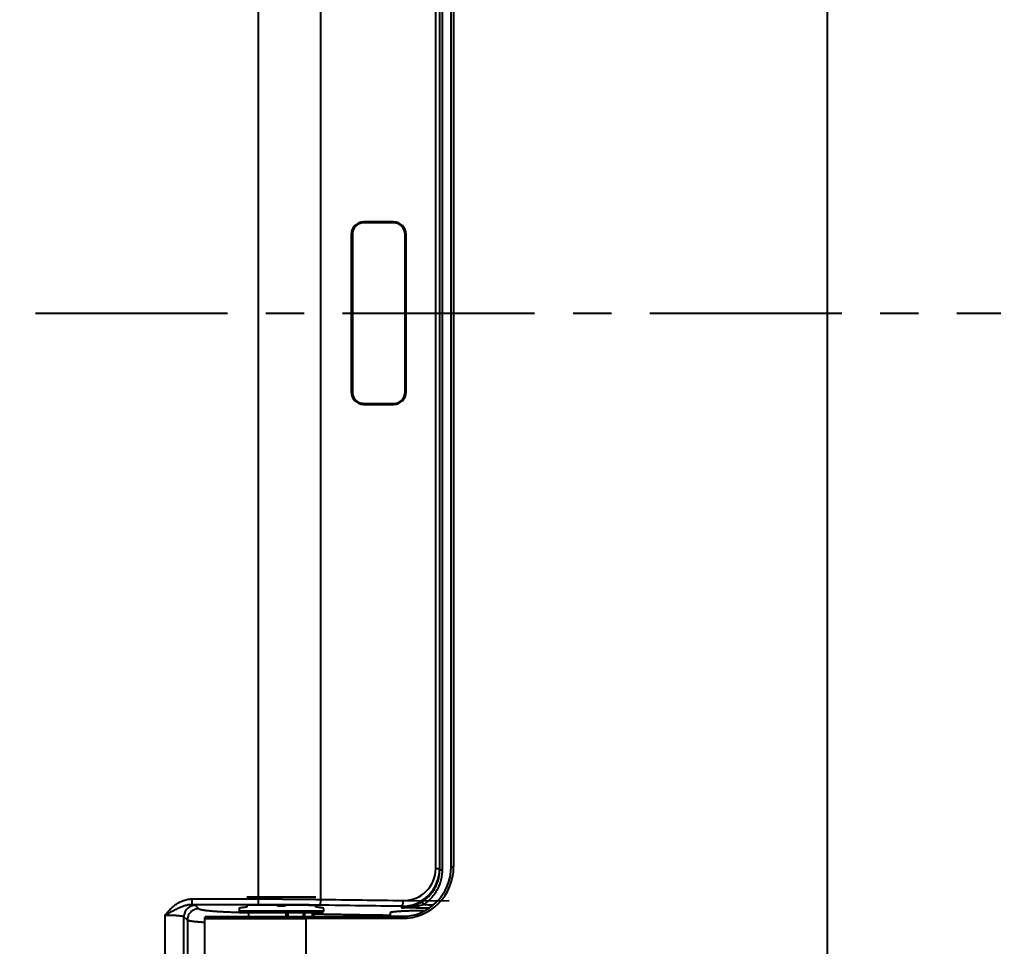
# Model space of a CAD drawing. Extents: x 2759 to 9191, y -64 to 2464.
# Drawn here: x 3051.6 to 3305.3, y 1518.8 to 1760.2 of the extents above; entities that cross this region are included whole.
import ezdxf

# ---------------------------------------------------------------- set-up
doc = ezdxf.new("R2010")
doc.units = 0
doc.header["$LTSCALE"] = 20
doc.header["$MEASUREMENT"] = 0
doc.linetypes.add('CENTER', pattern=[2, 1.25, -0.25, 0.25, -0.25])
doc.layers.get('0').update_dxf_attribs({"linetype": 'CONTINUOUS'})
doc.layers.get('DEFPOINTS').update_dxf_attribs({"linetype": 'CONTINUOUS'})
doc.layers.add('CENTER', color=2, linetype='CENTER')
doc.styles.get("Standard").update_dxf_attribs({"font": 'NanumGothic.ttf'})
doc.dimstyles.get("Standard").update_dxf_attribs({"dimtxt": 2.7, "dimasz": 2.5, "dimexe": 1.5, "dimexo": 1.5, "dimgap": 1.5, "dimtad": 1, "dimdec": 0, "dimlfac": 10, "dimzin": 0, "dimdsep": 46, "dimtxsty": 'Standard', "dimcen": 0, "dimclrt": 2, "dimadec": 0, "dimazin": 0, "dimtfac": 1, "dimtdec": 0, "dimtmove": 0, "dimatfit": 3, "dimfxl": 0, "dimtolj": 1, "dimtzin": 0, "dimarcsym": 0})

# ---------------------------------------------------------------- blocks, each defined once
blk = doc.blocks.new('*D41')
at = {"color": 3, "lineweight": -2}
for p, q in [((2915.78, 1685.19), (2915.78, 1966.5)), ((3600.37, 1685.19), (3600.37, 1966.5)), ((2935.78, 1961.5), (3580.37, 1961.5))]:
    blk.add_line(p, q, dxfattribs=at)
at = {"color": 3}
for points in [[(2935.78, 1964.83), (2935.78, 1958.17), (2915.78, 1961.5)], [(3580.37, 1964.83), (3580.37, 1958.17), (3600.37, 1961.5)]]:
    blk.add_solid(points, dxfattribs=at)
at = {"layer": 'DEFPOINTS', "color": 0}
for p in [(3600.37, 1961.5), (2915.78, 1683.69), (3600.37, 1683.69)]:
    blk.add_point(p, dxfattribs=at)
at = {"color": 2, "insert": (3258.08, 1985.11), "char_height": 25, "attachment_point": 5}
blk.add_mtext('\\A1;685', dxfattribs=at)
blk = doc.blocks.new('*D42')
at = {"color": 3, "lineweight": -2}
for p, q in [((3179.22, 1883.53), (3734.81, 1883.53)), ((3728.81, 1859.53), (3728.81, 1708.67)), ((3728.81, 1507.85), (3728.81, 1658.71)), ((3179.22, 1483.85), (3734.81, 1483.85))]:
    blk.add_line(p, q, dxfattribs=at)
at = {"color": 3}
for points in [[(3724.81, 1859.53), (3732.81, 1859.53), (3728.81, 1883.53)], [(3724.81, 1507.85), (3732.81, 1507.85), (3728.81, 1483.85)]]:
    blk.add_solid(points, dxfattribs=at)
at = {"layer": 'DEFPOINTS', "color": 0}
for p in [(3177.42, 1883.53), (3177.42, 1483.85), (3728.81, 1483.85)]:
    blk.add_point(p, dxfattribs=at)
at = {"color": 2, "insert": (3728.81, 1683.69), "char_height": 24, "attachment_point": 5}
blk.add_mtext('\\A1;400', dxfattribs=at)

msp = doc.modelspace()

# ---------------------------------------------------------------- linework, layer by layer
at = {"color": 7, "linetype": 'Continuous'}
for p, q in [((3160.02, 1539.13), (3160.02, 1828.24)), ((3161.03, 1828.24), (3161.03, 1539.13)), ((3161.7, 1828.59), (3161.7, 1538.79)), ((3164.03, 1539.58), (3164.03, 1827.79)), ((3164.69, 1827.79), (3164.69, 1539.58)), ((3149.05, 1707.44), (3141.25, 1707.44)), ((3141.15, 1707.19), (3140.99, 1707.19)), ((3149.19, 1707.19), (3141.15, 1707.19)), ((3138, 1704.19), (3138, 1663.19)), ((3138.32, 1704.19), (3138.15, 1704.19)), ((3138.15, 1704.19), (3138.15, 1663.19)), ((3138.32, 1704.19), (3138.32, 1663.19)), ((3152.03, 1663.19), (3152.03, 1704.19)), ((3152.3, 1663.19), (3152.3, 1704.19)), ((3138.32, 1663.19), (3138.15, 1663.19)), ((3141.15, 1660.19), (3140.99, 1660.19)), ((3141.15, 1660.19), (3149.19, 1660.19)), ((3141.25, 1659.94), (3149.05, 1659.94)), ((3160.02, 1539.13), (3161.03, 1539.13)), ((3161.03, 1539.13), (3161.03, 1538.79)), ((3161.03, 1538.79), (3161.7, 1538.79)), ((3164.03, 1539.58), (3164.69, 1539.58)), ((3110.79, 1531.7), (3128.79, 1531.71)), ((3163.56, 1530.67), (3151.16, 1530.6)), ((3108.79, 1528.7), (3108.79, 1528.09)), ((3108.79, 1528.09), (3130.79, 1528.09)), ((3130.29, 1527.59), (3109.29, 1527.59)), ((3111.29, 1527.59), (3111.29, 1526.58)), ((3128.29, 1526.58), (3128.28, 1527.59)), ((3130.79, 1528.71), (3130.79, 1528.09)), ((3148.16, 1527.58), (3148.16, 1526.69)), ((3095.33, 1525.64), (3094.43, 1526.52)), ((3094.43, 1491.87), (3094.43, 1526.52)), ((3095.33, 1525.64), (3095.33, 1490.99)), ((3099.79, 1526.08), (3099.79, 1490.37)), ((3099.79, 1526.08), (3126.31, 1526.08)), ((3100.29, 1526.58), (3126.15, 1526.58)), ((3126.15, 1526.58), (3151.03, 1526.58)), ((3151.19, 1526.08), (3126.31, 1526.08)), ((3148.16, 1526.69), (3152.66, 1526.69))]:
    msp.add_line(p, q, dxfattribs=at)
for centre, radius, start, end in [((3141.25, 1704.19), 3.25, 90, 180), ((3149.05, 1704.19), 3.25, 0, 90), ((3141.25, 1663.19), 3.25, 180, 270), ((3149.05, 1663.19), 3.25, 270, 0), ((3109.29, 1528.09), 0.5, 180, 270), ((3130.29, 1528.09), 0.5, 270, 0), ((3100.29, 1526.08), 0.5, 90, 180), ((3148.66, 1526.69), 0.5, 180, 191.7773)]:
    msp.add_arc(centre, radius, start, end, dxfattribs=at)
for centre, major_axis, ratio, start_param, end_param in [((3140.99, 1704.19), (0, -3), 0.945376, 3.141593, 4.712389), ((3141.15, 1704.19), (0, 3), 0.945376, 0, 1.570796), ((3149.19, 1704.19), (0, 3), 0.945376, 4.712389, 6.283185), ((3140.99, 1663.19), (0, -3), 0.945376, 4.712389, 6.283185), ((3141.15, 1663.19), (0, 3), 0.945376, 1.570796, 3.141593), ((3149.19, 1663.19), (0, 3), 0.945376, 3.141593, 4.712389), ((3151.03, 1539.58), (13, 0), 1, 4.712389, 6.283185), ((3151.03, 1539.29), (6.87, -7.39), 0.984122, 5.533672, 7.097085), ((3151.19, 1539.58), (13.5, 0), 1, 4.712389, 6.283185), ((3151.52, 1539.29), (5.8, -6.33), 0.981332, 5.539892, 7.103305), ((3151.1, 1530.78), (0.02, 1.5), 0.325964, 3.199207, 4.7161), ((3157.13, 1529.7), (0.544, -0.839), 0.254745, 3.188486, 4.548556), ((3126.15, 1526.08), (0, 0.5), 0.325982, 4.712389, 6.283185), ((3151.03, 1526.08), (0, 0.5), 0.325982, 4.712389, 6.283185)]:
    msp.add_ellipse(centre, major_axis=major_axis, ratio=ratio, start_param=start_param, end_param=end_param, dxfattribs=at)
for points, degree in [([(3261.97, 1878.88), (3261.97, 1748.75), (3261.97, 1618.62), (3261.97, 1488.5)], 3), ([(3113.77, 1836.2), (3113.77, 1531.18)], 1), ([(3130.07, 1531.07), (3130.07, 1836.3)], 1), ([(3096.52, 1531.19), (3102.27, 1531.18), (3108.02, 1531.18), (3113.77, 1531.18)], 3), ([(3098.33, 1528.63), (3097.97, 1528.63), (3097.21, 1528.5), (3096.15, 1527.82), (3095.46, 1526.75), (3095.33, 1525.99), (3095.33, 1525.64)], 3), ([(3113.77, 1529.69), (3108.02, 1529.68), (3102.27, 1529.69), (3096.52, 1529.69)], 3), ([(3110.79, 1529.6), (3110.79, 1529.41), (3110.79, 1529.22), (3110.79, 1529.03)], 3), ([(3113.77, 1529.6), (3112.78, 1529.6), (3111.78, 1529.6), (3110.79, 1529.6)], 3), ([(3118.79, 1529.6), (3118.79, 1529.49), (3118.79, 1529.38), (3118.79, 1529.27)], 3), ([(3120.79, 1529.27), (3120.46, 1529.27), (3119.79, 1529.28), (3119.12, 1529.27), (3118.79, 1529.27)], 3), ([(3120.79, 1529.59), (3120.79, 1529.48), (3120.79, 1529.38), (3120.79, 1529.27)], 3), ([(3121.03, 1526.58), (3121.03, 1526.92), (3121.03, 1527.25), (3121.03, 1527.59)], 3), ([(3121.29, 1526.58), (3121.29, 1526.92), (3121.29, 1527.25), (3121.28, 1527.59)], 3), ([(3121.28, 1527.59), (3121.29, 1527.25), (3121.29, 1526.92), (3121.29, 1526.58)], 3), ([(3121.5, 1527.59), (3121.5, 1527.25), (3121.5, 1526.92), (3121.5, 1526.58)], 3), ([(3125.54, 1526.58), (3125.54, 1526.92), (3125.54, 1527.25), (3125.54, 1527.59)], 3), ([(3125.82, 1527.59), (3125.82, 1527.25), (3125.83, 1526.92), (3125.83, 1526.58)], 3), ([(3127.9, 1526.58), (3127.9, 1526.92), (3127.9, 1527.25), (3127.9, 1527.59)], 3), ([(3128.19, 1527.59), (3128.2, 1527.25), (3128.2, 1526.92), (3128.2, 1526.58)], 3), ([(3128.79, 1529.04), (3128.79, 1529.19), (3128.79, 1529.34), (3128.79, 1529.5)], 3), ([(3151.11, 1529.28), (3151.11, 1529.16), (3151.1, 1529.03), (3151.1, 1528.9)], 3), ([(3151.1, 1528.9), (3151.1, 1528.88), (3151.1, 1528.87), (3151.1, 1528.85)], 3), ([(3156.83, 1529.7), (3157.64, 1529.7), (3158.45, 1529.69), (3159.27, 1529.68)], 3), ([(3089.44, 1526.92), (3089.44, 1515.33), (3089.44, 1503.74), (3089.44, 1492.15)], 3), ([(3126.31, 1490.79), (3126.31, 1502.55), (3126.31, 1514.32), (3126.31, 1526.08)], 3)]:
    msp.add_open_spline(points, degree=degree, dxfattribs=at)
for points, knots in [([(3060.73, 1492.22), (3057.93, 1492.43), (3055.15, 1492.69), (3049.6, 1493.31), (3046.84, 1493.66), (3041.33, 1494.46), (3038.59, 1494.91), (3033.13, 1495.92), (3030.41, 1496.48), (3025, 1497.71), (3022.31, 1498.38), (3016.95, 1499.85), (3014.29, 1500.66), (3010.32, 1501.97), (3009, 1502.42), (3006.37, 1503.37), (3005.06, 1503.86), (3003.1, 1504.63), (3002.12, 1505.02), (3001.14, 1505.43), (3000.66, 1505.63), (3000.49, 1505.7), (3000.17, 1505.84), (2998.71, 1506.46), (2997.27, 1507.1), (2994.72, 1508.29), (2992.2, 1509.51), (2988.5, 1511.47), (2986.08, 1512.86), (2983.69, 1514.3), (2982.5, 1515.04), (2980.17, 1516.57), (2979.01, 1517.36), (2976.73, 1518.98), (2975.61, 1519.82), (2973.94, 1521.11), (2973.11, 1521.77), (2972.16, 1522.55), (2971.75, 1522.89), (2971.48, 1523.12), (2971.35, 1523.23), (2970.14, 1524.26), (2969.09, 1525.2), (2967.04, 1527.11), (2966.04, 1528.08), (2964.09, 1530.07), (2963.14, 1531.09), (2961.29, 1533.16), (2960.39, 1534.22), (2958.64, 1536.38), (2957.79, 1537.48), (2956.15, 1539.72), (2955.36, 1540.86), (2954.2, 1542.6), (2953.82, 1543.19), (2953.08, 1544.38), (2952.72, 1544.97), (2952, 1546.18), (2951.65, 1546.78), (2950.95, 1548.01), (2950.61, 1548.62), (2950.19, 1549.4), (2950.11, 1549.55), (2949.94, 1549.87), (2949.86, 1550.02), (2949.61, 1550.49), (2949.12, 1551.43), (2948.64, 1552.37), (2947.71, 1554.26), (2947.1, 1555.52), (2945.94, 1558.07), (2945.38, 1559.35), (2943.77, 1563.22), (2942.77, 1565.82), (2940.9, 1571.08), (2940.04, 1573.73), (2938.43, 1579.06), (2937.68, 1581.75), (2936.28, 1587.16), (2935.64, 1589.89), (2934.89, 1593.31), (2934.66, 1594.34), (2934.45, 1595.37), (2934.31, 1596.06), (2934.24, 1596.4), (2933.89, 1598.12), (2933.62, 1599.5), (2932.85, 1603.62), (2932.37, 1606.38), (2931.49, 1611.89), (2931.08, 1614.64), (2929.96, 1622.91), (2929.34, 1628.42), (2928.54, 1636.69), (2928.3, 1639.45), (2927.87, 1644.97), (2927.68, 1647.73), (2927.17, 1656.01), (2926.7, 1667.06), (2926.55, 1678.11), (2926.55, 1689.17), (2926.62, 1694.7), (2926.93, 1705.76), (2927.17, 1711.29), (2927.67, 1719.6), (2927.87, 1722.37), (2928.3, 1727.91), (2928.54, 1730.68), (2929.07, 1736.22), (2929.36, 1738.99), (2929.84, 1743.14), (2930.01, 1744.53), (2930.35, 1747.3), (2930.54, 1748.69), (2931.48, 1755.62), (2932.35, 1761.14), (2933.9, 1769.36), (2934.45, 1772.09), (2935.65, 1777.54), (2936.29, 1780.25), (2937.68, 1785.65), (2938.43, 1788.33), (2940.05, 1793.68), (2940.92, 1796.34), (2941.97, 1799.31), (2942.09, 1799.64), (2942.33, 1800.3), (2942.45, 1800.63), (2942.82, 1801.62), (2943.56, 1803.59), (2944.34, 1805.53), (2945.96, 1809.4), (2947.11, 1811.93), (2948.66, 1815.05), (2948.98, 1815.67), (2949.62, 1816.9), (2949.94, 1817.52), (2950.93, 1819.35), (2951.62, 1820.56), (2952.69, 1822.36), (2953.05, 1822.95), (2953.79, 1824.13), (2954.17, 1824.72), (2955.32, 1826.47), (2956.12, 1827.62), (2957.37, 1829.32), (2957.79, 1829.88), (2958.33, 1830.58), (2958.44, 1830.72), (2958.66, 1831), (2958.98, 1831.41), (2960.19, 1832.93), (2961.33, 1834.26), (2963.19, 1836.34), (2964.14, 1837.36), (2966.09, 1839.34), (2967.08, 1840.31), (2969.11, 1842.2), (2970.15, 1843.12), (2972.26, 1844.92), (2973.34, 1845.79), (2975.53, 1847.5), (2976.64, 1848.33), (2978.91, 1849.95), (2980.06, 1850.74), (2981.82, 1851.89), (2982.7, 1852.46), (2983.75, 1853.1), (2984.2, 1853.38), (2984.5, 1853.56), (2984.65, 1853.65), (2986, 1854.47), (2987.22, 1855.17), (2989.67, 1856.52), (2992.14, 1857.83), (2994.64, 1859.05), (2998.42, 1860.81), (3000.97, 1861.91), (3006.13, 1863.94), (3008.74, 1864.89), (3014.02, 1866.64), (3016.68, 1867.44), (3020.72, 1868.56), (3022.07, 1868.92), (3024.1, 1869.43), (3024.78, 1869.6), (3025.8, 1869.84), (3026.14, 1869.92), (3026.82, 1870.08), (3028.53, 1870.48), (3030.24, 1870.85), (3032.3, 1871.27), (3032.99, 1871.41), (3034.36, 1871.68), (3035.05, 1871.81), (3038.5, 1872.45), (3041.26, 1872.9), (3046.8, 1873.71), (3049.57, 1874.07), (3053.75, 1874.53), (3055.14, 1874.67), (3057.93, 1874.93), (3059.33, 1875.05), (3060.73, 1875.16)], [0, 0, 0, 0, 0.015625, 0.015625, 0.03125, 0.03125, 0.046875, 0.046875, 0.0625, 0.0625, 0.078125, 0.078125, 0.09375, 0.09375, 0.101562, 0.101562, 0.109375, 0.109375, 0.113281, 0.115234, 0.115234, 0.116211, 0.116211, 0.117187, 0.125, 0.125, 0.132812, 0.140625, 0.148437, 0.148437, 0.15625, 0.15625, 0.164062, 0.164062, 0.171875, 0.171875, 0.175781, 0.177734, 0.178711, 0.178711, 0.179687, 0.179687, 0.1875, 0.1875, 0.195312, 0.195312, 0.203125, 0.203125, 0.210937, 0.210937, 0.21875, 0.21875, 0.226562, 0.226562, 0.230469, 0.230469, 0.234375, 0.234375, 0.238281, 0.238281, 0.242187, 0.242187, 0.243164, 0.243164, 0.244141, 0.244141, 0.246094, 0.25, 0.25, 0.257812, 0.257812, 0.265625, 0.265625, 0.28125, 0.28125, 0.296875, 0.296875, 0.3125, 0.3125, 0.328125, 0.328125, 0.332031, 0.333984, 0.333984, 0.335937, 0.335937, 0.34375, 0.34375, 0.359375, 0.359375, 0.375, 0.375, 0.40625, 0.40625, 0.421875, 0.421875, 0.4375, 0.4375, 0.46875, 0.5, 0.5, 0.53125, 0.53125, 0.5625, 0.5625, 0.578125, 0.578125, 0.59375, 0.59375, 0.609375, 0.609375, 0.617187, 0.617187, 0.625, 0.625, 0.65625, 0.65625, 0.671875, 0.671875, 0.6875, 0.6875, 0.703125, 0.703125, 0.71875, 0.71875, 0.720703, 0.720703, 0.722656, 0.722656, 0.726562, 0.734375, 0.734375, 0.75, 0.75, 0.753906, 0.753906, 0.757812, 0.757812, 0.765625, 0.765625, 0.769531, 0.769531, 0.773437, 0.773437, 0.78125, 0.78125, 0.785156, 0.785156, 0.786133, 0.786133, 0.787109, 0.789062, 0.796875, 0.796875, 0.804687, 0.804687, 0.8125, 0.8125, 0.820312, 0.820312, 0.828125, 0.828125, 0.835937, 0.835937, 0.84375, 0.84375, 0.847656, 0.849609, 0.850586, 0.850586, 0.851562, 0.851562, 0.859375, 0.859375, 0.867187, 0.875, 0.875, 0.890625, 0.890625, 0.90625, 0.90625, 0.921875, 0.921875, 0.929687, 0.929687, 0.933594, 0.933594, 0.935547, 0.935547, 0.9375, 0.945312, 0.945312, 0.949219, 0.949219, 0.953125, 0.953125, 0.96875, 0.96875, 0.984375, 0.984375, 0.992187, 0.992187, 1, 1, 1, 1]), ([(3060.84, 1873.66), (3058.07, 1873.45), (3055.31, 1873.19), (3049.79, 1872.58), (3047.04, 1872.23), (3041.57, 1871.44), (3038.84, 1870.99), (3033.39, 1869.98), (3030.68, 1869.43), (3025.28, 1868.2), (3022.59, 1867.53), (3018.58, 1866.42), (3017.24, 1866.03), (3015.57, 1865.53), (3015.24, 1865.42), (3014.58, 1865.22), (3013.58, 1864.91), (3012.59, 1864.59), (3009.29, 1863.49), (3006.68, 1862.55), (3001.53, 1860.52), (2998.98, 1859.43), (2995.22, 1857.67), (2992.73, 1856.46), (2990.28, 1855.16), (2987.84, 1853.81), (2986.64, 1853.12), (2985.29, 1852.31), (2985.14, 1852.21), (2984.85, 1852.03), (2984.4, 1851.76), (2983.37, 1851.12), (2982.49, 1850.55), (2980.75, 1849.41), (2979.61, 1848.63), (2977.36, 1847.02), (2976.26, 1846.19), (2974.09, 1844.5), (2973.03, 1843.63), (2970.94, 1841.84), (2969.91, 1840.93), (2967.9, 1839.05), (2966.92, 1838.08), (2964.99, 1836.11), (2964.05, 1835.1), (2962.22, 1833.02), (2961.32, 1831.96), (2960.23, 1830.6), (2960.01, 1830.33), (2959.69, 1829.92), (2959.58, 1829.78), (2959.36, 1829.5), (2958.83, 1828.81), (2958.31, 1828.11), (2957.08, 1826.42), (2956.3, 1825.27), (2954.78, 1822.95), (2954.05, 1821.78), (2952.65, 1819.4), (2951.98, 1818.2), (2950.68, 1815.77), (2950.05, 1814.54), (2948.22, 1810.83), (2947.09, 1808.31), (2945.49, 1804.47), (2944.72, 1802.54), (2943.99, 1800.58), (2943.7, 1799.77), (2943.64, 1799.6), (2943.52, 1799.27), (2943.34, 1798.78), (2943.17, 1798.29), (2942.13, 1795.34), (2941.27, 1792.7), (2939.69, 1787.4), (2938.95, 1784.73), (2937.59, 1779.38), (2936.95, 1776.69), (2935.78, 1771.29), (2935.23, 1768.58), (2934.22, 1763.14), (2933.52, 1759.05), (2932.78, 1754.26), (2932.44, 1751.85), (2932.3, 1750.82), (2932.2, 1750.14), (2932.16, 1749.79), (2931.74, 1746.7), (2931.06, 1741.2), (2930.49, 1735.71), (2929.96, 1730.22), (2929.72, 1727.47), (2929.3, 1721.98), (2929.11, 1719.23), (2928.61, 1711), (2928.38, 1705.51), (2928.07, 1694.54), (2928, 1689.06), (2928, 1678.1), (2928.08, 1672.62), (2928.39, 1661.66), (2928.62, 1656.19), (2929.12, 1647.98), (2929.31, 1645.24), (2929.74, 1639.77), (2929.97, 1637.03), (2930.76, 1628.83), (2931.37, 1623.36), (2932.48, 1615.17), (2932.88, 1612.44), (2933.75, 1606.97), (2934.22, 1604.25), (2934.98, 1600.15), (2935.24, 1598.79), (2935.59, 1597.08), (2935.66, 1596.74), (2935.8, 1596.06), (2936.01, 1595.04), (2936.81, 1591.3), (2937.6, 1587.92), (2938.98, 1582.55), (2939.71, 1579.88), (2941.3, 1574.59), (2942.15, 1571.96), (2943.99, 1566.75), (2944.97, 1564.16), (2946.57, 1560.33), (2947.67, 1557.78), (2948.85, 1555.27), (2949.77, 1553.39), (2950.24, 1552.46), (2950.81, 1551.37), (2951.05, 1550.91), (2951.22, 1550.6), (2951.3, 1550.44), (2952.05, 1549.06), (2952.73, 1547.84), (2953.79, 1546.04), (2954.15, 1545.45), (2954.88, 1544.27), (2955.26, 1543.69), (2956.4, 1541.95), (2957.18, 1540.82), (2958.8, 1538.59), (2959.64, 1537.5), (2961.37, 1535.36), (2962.26, 1534.31), (2964.08, 1532.25), (2965.02, 1531.24), (2966.95, 1529.26), (2967.94, 1528.29), (2969.97, 1526.39), (2971.02, 1525.47), (2972.21, 1524.44), (2972.35, 1524.33), (2972.62, 1524.11), (2972.75, 1523.99), (2973.15, 1523.66), (2973.96, 1522.99), (2974.78, 1522.34), (2976.43, 1521.05), (2977.55, 1520.22), (2979.81, 1518.61), (2980.95, 1517.83), (2983.27, 1516.31), (2984.44, 1515.58), (2986.82, 1514.16), (2989.22, 1512.78), (2992.89, 1510.83), (2995.39, 1509.62), (2997.91, 1508.45), (2999.19, 1507.88), (3000.63, 1507.26), (3000.79, 1507.19), (3001.11, 1507.06), (3001.27, 1506.99), (3001.76, 1506.79), (3002.73, 1506.39), (3003.7, 1506), (3005.64, 1505.24), (3006.94, 1504.75), (3009.55, 1503.81), (3010.86, 1503.36), (3014.8, 1502.06), (3017.44, 1501.27), (3022.75, 1499.81), (3025.42, 1499.14), (3030.78, 1497.93), (3033.48, 1497.38), (3038.89, 1496.38), (3041.61, 1495.93), (3047.07, 1495.14), (3049.81, 1494.79), (3055.31, 1494.18), (3058.07, 1493.93), (3060.84, 1493.71)], [0, 0, 0, 0, 0.015625, 0.015625, 0.03125, 0.03125, 0.046875, 0.046875, 0.0625, 0.0625, 0.078125, 0.078125, 0.085938, 0.085938, 0.087891, 0.087891, 0.089844, 0.09375, 0.09375, 0.109375, 0.109375, 0.125, 0.125, 0.132812, 0.140625, 0.140625, 0.148437, 0.148437, 0.149414, 0.149414, 0.150391, 0.152344, 0.15625, 0.15625, 0.164062, 0.164062, 0.171875, 0.171875, 0.179687, 0.179687, 0.1875, 0.1875, 0.195312, 0.195312, 0.203125, 0.203125, 0.210938, 0.210938, 0.212891, 0.212891, 0.213867, 0.213867, 0.214844, 0.21875, 0.21875, 0.226563, 0.226563, 0.234375, 0.234375, 0.242188, 0.242188, 0.25, 0.25, 0.265625, 0.265625, 0.273438, 0.277344, 0.277344, 0.27832, 0.27832, 0.279297, 0.28125, 0.28125, 0.296875, 0.296875, 0.3125, 0.3125, 0.328125, 0.328125, 0.34375, 0.34375, 0.359375, 0.367188, 0.371094, 0.373047, 0.373047, 0.375, 0.375, 0.390625, 0.40625, 0.40625, 0.421875, 0.421875, 0.4375, 0.4375, 0.46875, 0.46875, 0.5, 0.5, 0.53125, 0.53125, 0.5625, 0.5625, 0.578125, 0.578125, 0.59375, 0.59375, 0.625, 0.625, 0.640625, 0.640625, 0.65625, 0.65625, 0.664063, 0.664063, 0.666016, 0.666016, 0.667969, 0.671875, 0.6875, 0.6875, 0.703125, 0.703125, 0.71875, 0.71875, 0.734375, 0.734375, 0.742188, 0.75, 0.75, 0.753906, 0.755859, 0.756836, 0.756836, 0.757813, 0.757813, 0.765625, 0.765625, 0.769531, 0.769531, 0.773438, 0.773438, 0.78125, 0.78125, 0.789063, 0.789063, 0.796875, 0.796875, 0.804688, 0.804688, 0.8125, 0.8125, 0.820313, 0.820313, 0.821289, 0.821289, 0.822266, 0.822266, 0.824219, 0.828125, 0.828125, 0.835938, 0.835938, 0.84375, 0.84375, 0.851563, 0.851563, 0.859375, 0.867188, 0.875, 0.875, 0.882813, 0.882813, 0.883789, 0.883789, 0.884766, 0.884766, 0.886719, 0.890625, 0.890625, 0.898438, 0.898438, 0.90625, 0.90625, 0.921875, 0.921875, 0.9375, 0.9375, 0.953125, 0.953125, 0.96875, 0.96875, 0.984375, 0.984375, 1, 1, 1, 1]), ([(3156.57, 1530.53), (3156.91, 1530.75), (3157.23, 1530.99), (3157.84, 1531.5), (3158.13, 1531.78), (3158.54, 1532.22), (3158.68, 1532.37), (3158.87, 1532.61), (3158.93, 1532.69), (3159.06, 1532.85), (3159.12, 1532.93), (3159.42, 1533.34), (3159.63, 1533.68), (3160.02, 1534.4), (3160.2, 1534.77), (3160.38, 1535.24), (3160.44, 1535.39), (3160.49, 1535.54), (3160.52, 1535.63), (3160.54, 1535.68), (3160.62, 1535.93), (3160.68, 1536.13), (3160.83, 1536.73), (3160.91, 1537.13), (3161.01, 1537.95), (3161.03, 1538.37), (3161.03, 1538.79)], [0, 0, 0, 0, 0.125, 0.125, 0.25, 0.25, 0.3125, 0.3125, 0.34375, 0.34375, 0.375, 0.375, 0.5, 0.5, 0.625, 0.625, 0.65625, 0.671875, 0.671875, 0.6875, 0.6875, 0.75, 0.75, 0.875, 0.875, 1, 1, 1, 1]), ([(3161.7, 1538.79), (3161.7, 1538.33), (3161.67, 1537.87), (3161.56, 1536.98), (3161.48, 1536.53), (3161.31, 1535.87), (3161.25, 1535.66), (3161.16, 1535.38), (3161.14, 1535.33), (3161.11, 1535.22), (3161.05, 1535.06), (3160.99, 1534.9), (3160.79, 1534.38), (3160.6, 1533.97), (3160.18, 1533.19), (3159.94, 1532.81), (3159.62, 1532.35), (3159.55, 1532.26), (3159.45, 1532.13), (3159.41, 1532.09), (3159.34, 1532), (3159.17, 1531.78), (3158.99, 1531.57), (3158.54, 1531.08), (3158.22, 1530.78), (3157.55, 1530.21), (3157.2, 1529.95), (3156.83, 1529.7)], [0, 0, 0, 0, 0.125, 0.125, 0.25, 0.25, 0.3125, 0.3125, 0.328125, 0.328125, 0.34375, 0.375, 0.375, 0.5, 0.5, 0.625, 0.625, 0.65625, 0.65625, 0.671875, 0.671875, 0.6875, 0.75, 0.75, 0.875, 0.875, 1, 1, 1, 1]), ([(3089.44, 1526.92), (3089.44, 1526.93), (3089.44, 1526.93), (3089.44, 1526.93), (3089.44, 1526.93), (3089.44, 1526.94), (3089.44, 1526.94), (3089.44, 1526.94), (3089.44, 1526.94), (3089.44, 1526.94), (3089.45, 1526.94), (3089.45, 1526.94), (3089.45, 1526.94), (3089.45, 1526.95), (3089.47, 1526.96), (3089.47, 1526.97), (3089.5, 1526.99), (3089.51, 1527.01), (3089.55, 1527.06), (3089.58, 1527.09), (3089.67, 1527.19), (3089.73, 1527.26), (3089.91, 1527.46), (3090.03, 1527.59), (3090.27, 1527.86), (3090.39, 1527.99), (3090.64, 1528.24), (3090.77, 1528.37), (3091.02, 1528.62), (3091.15, 1528.74), (3091.42, 1528.98), (3091.55, 1529.09), (3091.76, 1529.26), (3091.83, 1529.32), (3091.97, 1529.43), (3092.04, 1529.49), (3092.25, 1529.65), (3092.39, 1529.75), (3092.69, 1529.95), (3092.84, 1530.05), (3093.14, 1530.23), (3093.29, 1530.32), (3093.61, 1530.48), (3093.77, 1530.56), (3094.01, 1530.66), (3094.13, 1530.71), (3094.26, 1530.76), (3094.34, 1530.79), (3094.39, 1530.81), (3094.6, 1530.88), (3094.77, 1530.94), (3095.11, 1531.03), (3095.28, 1531.07), (3095.63, 1531.13), (3095.81, 1531.15), (3096.16, 1531.18), (3096.34, 1531.19), (3096.52, 1531.19)], [0, 0, 0, 0, 0.000977, 0.000977, 0.001465, 0.001587, 0.001587, 0.001617, 0.001617, 0.001648, 0.001709, 0.001953, 0.001953, 0.003906, 0.003906, 0.007812, 0.007812, 0.015625, 0.015625, 0.03125, 0.03125, 0.0625, 0.0625, 0.125, 0.125, 0.1875, 0.1875, 0.25, 0.25, 0.3125, 0.3125, 0.375, 0.375, 0.40625, 0.40625, 0.4375, 0.4375, 0.5, 0.5, 0.5625, 0.5625, 0.625, 0.625, 0.6875, 0.6875, 0.71875, 0.734375, 0.734375, 0.75, 0.75, 0.8125, 0.8125, 0.875, 0.875, 0.9375, 0.9375, 1, 1, 1, 1]), ([(3096.52, 1531.19), (3096.52, 1531.09), (3096.52, 1531), (3096.52, 1530.81), (3096.52, 1530.72), (3096.52, 1530.55), (3096.52, 1530.46), (3096.52, 1530.3), (3096.52, 1530.23), (3096.52, 1530.09), (3096.52, 1530.03), (3096.52, 1529.92), (3096.52, 1529.87), (3096.52, 1529.79), (3096.52, 1529.76), (3096.52, 1529.71), (3096.52, 1529.7), (3096.52, 1529.69)], [0, 0, 0, 0, 0.125, 0.125, 0.25, 0.25, 0.375, 0.375, 0.5, 0.5, 0.625, 0.625, 0.75, 0.75, 0.875, 0.875, 1, 1, 1, 1]), ([(3113.77, 1531.18), (3113.77, 1531.09), (3113.77, 1530.99), (3113.77, 1530.81), (3113.77, 1530.72), (3113.77, 1530.54), (3113.77, 1530.45), (3113.77, 1530.29), (3113.77, 1530.22), (3113.77, 1530.08), (3113.77, 1530.02), (3113.77, 1529.91), (3113.77, 1529.86), (3113.77, 1529.78), (3113.77, 1529.75), (3113.77, 1529.7), (3113.77, 1529.69), (3113.77, 1529.69)], [0, 0, 0, 0, 0.125, 0.125, 0.25, 0.25, 0.375, 0.375, 0.5, 0.5, 0.625, 0.625, 0.75, 0.75, 0.875, 0.875, 1, 1, 1, 1]), ([(3113.77, 1531.18), (3114.12, 1531.18), (3114.81, 1531.18), (3115.51, 1531.18), (3116.2, 1531.18), (3116.54, 1531.18), (3117.23, 1531.18), (3117.58, 1531.18), (3118.27, 1531.18), (3118.62, 1531.18), (3119.31, 1531.18), (3119.65, 1531.18), (3120.17, 1531.17), (3120.34, 1531.17), (3120.68, 1531.17), (3120.86, 1531.17), (3121.37, 1531.17), (3121.72, 1531.17), (3122.4, 1531.16), (3122.74, 1531.16), (3123.42, 1531.15), (3123.76, 1531.15), (3124.43, 1531.14), (3124.77, 1531.14), (3125.27, 1531.13), (3125.44, 1531.13), (3125.77, 1531.13), (3125.94, 1531.13), (3126.44, 1531.12), (3126.78, 1531.12), (3127.44, 1531.11), (3127.77, 1531.1), (3128.43, 1531.09), (3129.09, 1531.08), (3129.74, 1531.07), (3130.07, 1531.07)], [0, 0, 0, 0, 0.0625, 0.125, 0.125, 0.1875, 0.1875, 0.25, 0.25, 0.3125, 0.3125, 0.375, 0.375, 0.40625, 0.40625, 0.4375, 0.4375, 0.5, 0.5, 0.5625, 0.5625, 0.625, 0.625, 0.6875, 0.6875, 0.71875, 0.71875, 0.75, 0.75, 0.8125, 0.8125, 0.875, 0.875, 0.9375, 1, 1, 1, 1]), ([(3130.07, 1531.07), (3130.07, 1530.97), (3130.07, 1530.88), (3130.05, 1530.69), (3130.04, 1530.6), (3130.02, 1530.42), (3130, 1530.34), (3129.97, 1530.18), (3129.95, 1530.11), (3129.9, 1529.97), (3129.88, 1529.9), (3129.83, 1529.79), (3129.8, 1529.75), (3129.74, 1529.67), (3129.71, 1529.64), (3129.65, 1529.59), (3129.62, 1529.58), (3129.59, 1529.57)], [0, 0, 0, 0, 0.125, 0.125, 0.25, 0.25, 0.375, 0.375, 0.5, 0.5, 0.625, 0.625, 0.75, 0.75, 0.875, 0.875, 1, 1, 1, 1]), ([(3130.07, 1531.07), (3133.66, 1531.01), (3137.24, 1530.96), (3144.42, 1530.87), (3148, 1530.82), (3151.59, 1530.78)], [0, 0, 0, 0, 0.5, 0.5, 1, 1, 1, 1]), ([(3151.1, 1528.85), (3151.11, 1528.85), (3151.11, 1528.85), (3151.12, 1528.85), (3151.12, 1528.85), (3151.12, 1528.85), (3151.12, 1528.85), (3151.12, 1528.85), (3151.12, 1528.85), (3151.13, 1528.85), (3151.14, 1528.85), (3151.16, 1528.85), (3151.18, 1528.85), (3151.22, 1528.85), (3151.25, 1528.86), (3151.34, 1528.86), (3151.4, 1528.86), (3151.52, 1528.87), (3151.58, 1528.87), (3151.7, 1528.88), (3151.77, 1528.88), (3152.07, 1528.91), (3152.31, 1528.94), (3152.78, 1529.02), (3153.02, 1529.06), (3153.49, 1529.17), (3153.72, 1529.24), (3154.18, 1529.38), (3154.41, 1529.46), (3154.7, 1529.57), (3154.76, 1529.59), (3154.87, 1529.64), (3154.93, 1529.66), (3155.1, 1529.73), (3155.21, 1529.78), (3155.54, 1529.94), (3155.75, 1530.05), (3156.06, 1530.22), (3156.17, 1530.28), (3156.37, 1530.41), (3156.47, 1530.47), (3156.57, 1530.53)], [0, 0, 0, 0, 0.001953, 0.00293, 0.003418, 0.003418, 0.003662, 0.003662, 0.003906, 0.003906, 0.007812, 0.007812, 0.015625, 0.015625, 0.03125, 0.03125, 0.0625, 0.0625, 0.09375, 0.09375, 0.125, 0.125, 0.25, 0.25, 0.375, 0.375, 0.5, 0.5, 0.625, 0.625, 0.65625, 0.65625, 0.6875, 0.6875, 0.75, 0.75, 0.875, 0.875, 0.9375, 0.9375, 1, 1, 1, 1]), ([(3096.52, 1529.69), (3096.35, 1529.69), (3096.19, 1529.69), (3095.96, 1529.67), (3095.88, 1529.66), (3095.72, 1529.64), (3095.64, 1529.63), (3095.41, 1529.59), (3095.25, 1529.55), (3095.02, 1529.5), (3094.94, 1529.48), (3094.79, 1529.43), (3094.71, 1529.41), (3094.56, 1529.36), (3094.49, 1529.34), (3094.34, 1529.29), (3094.26, 1529.26), (3094.04, 1529.18), (3093.89, 1529.12), (3093.67, 1529.03), (3093.6, 1529), (3093.46, 1528.94), (3093.38, 1528.91), (3093.17, 1528.81), (3093.02, 1528.75), (3092.74, 1528.62), (3092.59, 1528.55), (3092.38, 1528.44), (3092.31, 1528.41), (3092.16, 1528.34), (3092.09, 1528.3), (3091.88, 1528.2), (3091.73, 1528.12), (3091.52, 1528.01), (3091.45, 1527.98), (3091.31, 1527.91), (3091.23, 1527.87), (3091.02, 1527.76), (3090.88, 1527.68), (3090.59, 1527.53), (3090.45, 1527.46), (3090.16, 1527.3), (3090.01, 1527.23), (3089.8, 1527.11), (3089.73, 1527.08), (3089.62, 1527.02), (3089.58, 1527), (3089.53, 1526.97), (3089.51, 1526.96), (3089.48, 1526.95), (3089.47, 1526.94), (3089.46, 1526.94), (3089.45, 1526.93), (3089.45, 1526.93), (3089.45, 1526.93), (3089.45, 1526.93), (3089.45, 1526.93), (3089.45, 1526.93), (3089.45, 1526.93), (3089.44, 1526.93), (3089.44, 1526.93), (3089.44, 1526.93), (3089.44, 1526.92)], [0, 0, 0, 0, 0.0625, 0.0625, 0.09375, 0.09375, 0.125, 0.125, 0.1875, 0.1875, 0.21875, 0.21875, 0.25, 0.25, 0.28125, 0.28125, 0.3125, 0.3125, 0.375, 0.375, 0.40625, 0.40625, 0.4375, 0.4375, 0.5, 0.5, 0.5625, 0.5625, 0.59375, 0.59375, 0.625, 0.625, 0.6875, 0.6875, 0.71875, 0.71875, 0.75, 0.75, 0.8125, 0.8125, 0.875, 0.875, 0.9375, 0.9375, 0.96875, 0.96875, 0.984375, 0.984375, 0.992188, 0.992188, 0.996094, 0.996094, 0.998047, 0.998047, 0.998169, 0.998169, 0.998291, 0.998291, 0.998535, 0.999023, 0.999023, 1, 1, 1, 1]), ([(3097.43, 1529.52), (3097.24, 1529.52), (3097.04, 1529.5), (3096.65, 1529.42), (3096.47, 1529.37), (3096.1, 1529.21), (3095.93, 1529.12), (3095.6, 1528.9), (3095.45, 1528.78), (3095.17, 1528.5), (3095.05, 1528.35), (3094.83, 1528.02), (3094.74, 1527.85), (3094.59, 1527.49), (3094.53, 1527.3), (3094.45, 1526.92), (3094.43, 1526.72), (3094.43, 1526.52)], [0, 0, 0, 0, 0.125, 0.125, 0.25, 0.25, 0.375, 0.375, 0.5, 0.5, 0.625, 0.625, 0.75, 0.75, 0.875, 0.875, 1, 1, 1, 1]), ([(3097.43, 1529.52), (3097.43, 1529.52), (3097.43, 1529.52), (3097.43, 1529.52), (3097.42, 1529.53), (3097.42, 1529.53), (3097.42, 1529.53), (3097.41, 1529.53), (3097.41, 1529.54), (3097.41, 1529.54), (3097.4, 1529.54), (3097.4, 1529.54), (3097.39, 1529.54), (3097.39, 1529.55), (3097.38, 1529.55), (3097.38, 1529.55), (3097.37, 1529.55), (3097.37, 1529.55), (3097.36, 1529.56), (3097.36, 1529.56), (3097.35, 1529.56), (3097.34, 1529.56), (3097.34, 1529.57), (3097.33, 1529.57), (3097.32, 1529.57), (3097.32, 1529.57), (3097.31, 1529.57), (3097.3, 1529.58), (3097.29, 1529.58), (3097.28, 1529.58), (3097.28, 1529.58), (3097.27, 1529.58), (3097.26, 1529.59), (3097.25, 1529.59), (3097.24, 1529.59), (3097.23, 1529.59), (3097.23, 1529.59), (3097.22, 1529.6), (3097.21, 1529.6), (3097.2, 1529.6), (3097.19, 1529.6), (3097.18, 1529.6), (3097.17, 1529.61), (3097.16, 1529.61), (3097.15, 1529.61), (3097.14, 1529.61), (3097.13, 1529.61), (3097.12, 1529.62), (3097.11, 1529.62), (3097.1, 1529.62), (3097.08, 1529.62), (3097.07, 1529.62), (3097.06, 1529.62), (3097.05, 1529.63), (3097.04, 1529.63), (3097.03, 1529.63), (3097.02, 1529.63), (3097.01, 1529.63), (3096.99, 1529.63), (3096.98, 1529.64), (3096.97, 1529.64), (3096.96, 1529.64), (3096.95, 1529.64), (3096.93, 1529.64), (3096.92, 1529.65), (3096.91, 1529.65), (3096.9, 1529.65), (3096.89, 1529.65), (3096.88, 1529.65), (3096.87, 1529.65), (3096.86, 1529.65), (3096.85, 1529.65), (3096.84, 1529.66), (3096.82, 1529.66), (3096.8, 1529.66), (3096.78, 1529.66), (3096.76, 1529.67), (3096.73, 1529.67), (3096.7, 1529.67), (3096.67, 1529.68), (3096.64, 1529.68), (3096.6, 1529.68), (3096.56, 1529.69), (3096.53, 1529.69), (3096.52, 1529.69)], [0, 0, 0, 0, 0.012706, 0.025369, 0.037989, 0.050565, 0.063098, 0.075587, 0.088033, 0.100436, 0.112796, 0.125113, 0.137387, 0.149618, 0.161805, 0.17395, 0.186052, 0.198111, 0.210128, 0.222101, 0.234032, 0.24592, 0.257765, 0.269567, 0.281327, 0.293044, 0.304718, 0.316349, 0.327938, 0.339485, 0.350988, 0.362449, 0.373867, 0.385243, 0.396576, 0.407866, 0.419114, 0.430319, 0.441482, 0.452601, 0.463679, 0.474713, 0.485705, 0.496654, 0.507561, 0.518425, 0.529246, 0.540025, 0.550761, 0.561454, 0.572105, 0.582712, 0.593277, 0.6038, 0.61428, 0.624717, 0.635111, 0.645462, 0.655771, 0.666037, 0.67626, 0.68644, 0.696578, 0.706673, 0.716725, 0.726734, 0.7367, 0.746623, 0.75094, 0.756792, 0.764181, 0.773106, 0.783567, 0.795565, 0.809098, 0.824168, 0.840774, 0.858915, 0.878592, 0.899804, 0.922552, 0.946834, 0.97265, 1, 1, 1, 1]), ([(3097.43, 1529.52), (3097.58, 1529.37), (3097.88, 1529.08), (3098.18, 1528.78), (3098.33, 1528.63)], [0, 0, 0, 0, 0.498903, 1, 1, 1, 1]), ([(3098.33, 1528.63), (3098.33, 1528.63), (3098.33, 1528.63), (3098.34, 1528.63), (3098.34, 1528.62), (3098.35, 1528.62), (3098.35, 1528.61), (3098.36, 1528.61), (3098.36, 1528.61), (3098.37, 1528.6), (3098.37, 1528.6), (3098.38, 1528.6), (3098.39, 1528.59), (3098.39, 1528.59), (3098.4, 1528.58), (3098.41, 1528.58), (3098.41, 1528.58), (3098.42, 1528.57), (3098.43, 1528.57), (3098.44, 1528.57), (3098.44, 1528.56), (3098.45, 1528.56), (3098.46, 1528.56), (3098.47, 1528.55), (3098.48, 1528.55), (3098.49, 1528.54), (3098.5, 1528.54), (3098.51, 1528.54), (3098.52, 1528.53), (3098.53, 1528.53), (3098.54, 1528.53), (3098.55, 1528.52), (3098.56, 1528.52), (3098.57, 1528.51), (3098.58, 1528.51), (3098.59, 1528.51), (3098.6, 1528.5), (3098.61, 1528.5), (3098.63, 1528.5), (3098.64, 1528.49), (3098.65, 1528.49), (3098.66, 1528.49), (3098.68, 1528.48), (3098.69, 1528.48), (3098.7, 1528.47), (3098.72, 1528.47), (3098.73, 1528.47), (3098.79, 1528.45), (3098.92, 1528.42), (3099.12, 1528.38), (3099.36, 1528.34), (3099.62, 1528.3), (3099.91, 1528.26), (3100.23, 1528.22), (3100.58, 1528.18), (3101, 1528.14), (3101.5, 1528.09), (3102.08, 1528.05), (3102.66, 1528), (3103.22, 1527.96), (3103.75, 1527.93), (3104.29, 1527.9), (3104.87, 1527.87), (3105.46, 1527.84), (3106.07, 1527.81), (3106.7, 1527.78), (3107.17, 1527.76), (3107.47, 1527.75), (3107.59, 1527.75), (3107.71, 1527.74), (3107.82, 1527.74), (3107.94, 1527.73), (3108.06, 1527.73), (3108.18, 1527.72), (3108.3, 1527.72), (3108.42, 1527.71), (3108.55, 1527.71), (3108.67, 1527.71), (3108.75, 1527.7), (3108.79, 1527.7)], [0, 0, 0, 0, 0.003412, 0.006821, 0.010227, 0.01363, 0.01703, 0.020427, 0.023821, 0.027212, 0.030601, 0.033986, 0.037369, 0.040748, 0.044125, 0.0475, 0.050871, 0.05424, 0.057607, 0.06097, 0.064332, 0.06769, 0.071047, 0.0744, 0.077752, 0.0811, 0.084447, 0.087791, 0.091133, 0.094473, 0.09781, 0.101145, 0.104478, 0.107809, 0.111138, 0.114465, 0.11779, 0.121112, 0.124433, 0.127752, 0.131069, 0.134384, 0.137697, 0.141009, 0.144318, 0.147626, 0.150933, 0.154237, 0.192347, 0.230438, 0.268563, 0.306777, 0.345068, 0.383323, 0.421594, 0.459933, 0.510938, 0.561875, 0.612871, 0.651116, 0.689316, 0.727523, 0.765792, 0.804097, 0.842347, 0.880594, 0.91889, 0.925666, 0.932438, 0.939206, 0.945971, 0.952733, 0.959492, 0.966248, 0.973002, 0.979754, 0.986504, 0.993252, 1, 1, 1, 1]), ([(3110.79, 1529.03), (3110.63, 1529.01), (3110.48, 1529), (3110.19, 1528.98), (3110.06, 1528.96), (3109.9, 1528.95), (3109.87, 1528.95), (3109.81, 1528.94), (3109.72, 1528.93), (3109.64, 1528.92), (3109.48, 1528.9), (3109.29, 1528.87), (3109.07, 1528.83), (3108.96, 1528.8), (3108.9, 1528.78), (3108.88, 1528.77), (3108.86, 1528.76), (3108.85, 1528.76), (3108.83, 1528.75), (3108.83, 1528.75), (3108.8, 1528.73), (3108.79, 1528.71), (3108.79, 1528.7)], [0, 0, 0, 0, 0.125, 0.125, 0.25, 0.25, 0.28125, 0.28125, 0.3125, 0.375, 0.375, 0.5, 0.625, 0.75, 0.75, 0.8125, 0.8125, 0.84375, 0.84375, 0.875, 0.875, 1, 1, 1, 1]), ([(3108.79, 1527.7), (3108.81, 1527.7), (3108.85, 1527.7), (3108.91, 1527.7), (3108.96, 1527.7), (3108.98, 1527.7)], [0, 0, 0, 0, 0.33335, 0.666682, 1, 1, 1, 1]), ([(3129.59, 1529.57), (3129.27, 1529.58), (3128.63, 1529.59), (3127.99, 1529.6), (3127.35, 1529.6), (3127.03, 1529.61), (3126.39, 1529.62), (3126.07, 1529.62), (3125.58, 1529.63), (3125.42, 1529.63), (3125.09, 1529.63), (3124.93, 1529.64), (3124.44, 1529.64), (3124.12, 1529.65), (3123.46, 1529.65), (3123.13, 1529.65), (3122.47, 1529.66), (3121.81, 1529.67), (3121.15, 1529.67), (3120.65, 1529.67), (3120.48, 1529.67), (3120.15, 1529.68), (3119.98, 1529.68), (3119.48, 1529.68), (3119.14, 1529.68), (3118.47, 1529.68), (3118.14, 1529.68), (3117.47, 1529.68), (3117.13, 1529.68), (3116.46, 1529.69), (3116.13, 1529.69), (3115.45, 1529.69), (3114.78, 1529.69), (3114.11, 1529.69), (3113.77, 1529.69)], [0, 0, 0, 0, 0.0625, 0.125, 0.125, 0.1875, 0.1875, 0.25, 0.25, 0.28125, 0.28125, 0.3125, 0.3125, 0.375, 0.375, 0.4375, 0.4375, 0.5, 0.5625, 0.5625, 0.59375, 0.59375, 0.625, 0.625, 0.6875, 0.6875, 0.75, 0.75, 0.8125, 0.8125, 0.875, 0.875, 0.9375, 1, 1, 1, 1]), ([(3118.79, 1529.6), (3118.58, 1529.6), (3118.37, 1529.6), (3117.96, 1529.6), (3117.75, 1529.6), (3117.12, 1529.6), (3116.7, 1529.6), (3115.87, 1529.6), (3115.45, 1529.6), (3114.61, 1529.6), (3114.19, 1529.6), (3113.77, 1529.6)], [0, 0, 0, 0, 0.125, 0.125, 0.25, 0.25, 0.5, 0.5, 0.75, 0.75, 1, 1, 1, 1]), ([(3128.79, 1529.5), (3128.46, 1529.5), (3127.81, 1529.51), (3127.15, 1529.52), (3126.5, 1529.53), (3126.17, 1529.53), (3125.5, 1529.54), (3125.17, 1529.55), (3124.51, 1529.55), (3124.17, 1529.56), (3123.67, 1529.56), (3123.5, 1529.57), (3123.17, 1529.57), (3123, 1529.57), (3122.49, 1529.58), (3122.15, 1529.58), (3121.47, 1529.58), (3121.13, 1529.59), (3120.79, 1529.59)], [0, 0, 0, 0, 0.125, 0.25, 0.25, 0.375, 0.375, 0.5, 0.5, 0.625, 0.625, 0.6875, 0.6875, 0.75, 0.75, 0.875, 0.875, 1, 1, 1, 1]), ([(3128.29, 1527.31), (3128.38, 1527.31), (3129.13, 1527.29), (3130.52, 1527.27), (3132.46, 1527.23), (3134.41, 1527.2), (3136.37, 1527.17), (3138.33, 1527.13), (3140.29, 1527.1), (3142.27, 1527.07), (3144.25, 1527.04), (3146.23, 1527.01), (3147.56, 1526.99), (3148.22, 1526.98)], [0, 0, 0, 0, 0.014537, 0.111755, 0.209267, 0.307073, 0.405173, 0.503569, 0.602261, 0.70125, 0.800535, 0.900119, 1, 1, 1, 1]), ([(3130.79, 1528.71), (3130.79, 1528.73), (3130.78, 1528.74), (3130.74, 1528.77), (3130.67, 1528.8), (3130.56, 1528.83), (3130.44, 1528.86), (3130.36, 1528.87), (3130.26, 1528.89), (3130.23, 1528.89), (3130.19, 1528.9), (3130.17, 1528.9), (3130.09, 1528.91), (3130.04, 1528.92), (3129.89, 1528.94), (3129.66, 1528.97), (3129.26, 1529.01), (3128.95, 1529.03), (3128.79, 1529.04)], [0, 0, 0, 0, 0.125, 0.125, 0.25, 0.375, 0.375, 0.5, 0.5, 0.53125, 0.53125, 0.5625, 0.5625, 0.625, 0.625, 0.75, 0.875, 1, 1, 1, 1]), ([(3151.11, 1529.28), (3147.52, 1529.32), (3143.93, 1529.37), (3136.76, 1529.46), (3133.17, 1529.52), (3129.59, 1529.57)], [0, 0, 0, 0, 0.5, 0.5, 1, 1, 1, 1]), ([(3156.87, 1528.13), (3156.85, 1528.13), (3156.83, 1528.13), (3156.51, 1528.13), (3155.89, 1528.12), (3155.28, 1528.11), (3154.83, 1528.1), (3154.64, 1528.09), (3154.45, 1528.09), (3154.38, 1528.09), (3154.34, 1528.09), (3154.23, 1528.08), (3154.15, 1528.08), (3153.79, 1528.07), (3153.5, 1528.06), (3152.95, 1528.05), (3152.68, 1528.04), (3152.15, 1528.01), (3151.9, 1528), (3151.62, 1527.99), (3151.59, 1527.99), (3151.53, 1527.98), (3151.44, 1527.98), (3151.35, 1527.98), (3151.17, 1527.97), (3151.06, 1527.96), (3150.72, 1527.94), (3150.51, 1527.93), (3150.11, 1527.9), (3149.92, 1527.88), (3149.7, 1527.87), (3149.66, 1527.86), (3149.58, 1527.85), (3149.53, 1527.85), (3149.41, 1527.84), (3149.33, 1527.83), (3149.11, 1527.81), (3148.85, 1527.78), (3148.64, 1527.74), (3148.5, 1527.72), (3148.45, 1527.71), (3148.41, 1527.7), (3148.39, 1527.69), (3148.38, 1527.69), (3148.35, 1527.68), (3148.34, 1527.68), (3148.26, 1527.66), (3148.22, 1527.64), (3148.17, 1527.61), (3148.16, 1527.6), (3148.16, 1527.58)], [0, 0, 0, 0, 0.003718, 0.003718, 0.070713, 0.137708, 0.137708, 0.171206, 0.17958, 0.17958, 0.187954, 0.187954, 0.204703, 0.204703, 0.271698, 0.271698, 0.338693, 0.338693, 0.405688, 0.405688, 0.414062, 0.414062, 0.422437, 0.439185, 0.439185, 0.472683, 0.472683, 0.539678, 0.539678, 0.606673, 0.606673, 0.623421, 0.623421, 0.64017, 0.64017, 0.673668, 0.673668, 0.740662, 0.807657, 0.807657, 0.841155, 0.849529, 0.849529, 0.857904, 0.857904, 0.874652, 0.874652, 0.941647, 0.941647, 1, 1, 1, 1]), ([(3156.83, 1529.7), (3156.6, 1529.63), (3156.37, 1529.57), (3155.91, 1529.45), (3155.68, 1529.39), (3155.33, 1529.31), (3155.21, 1529.28), (3154.97, 1529.24), (3154.86, 1529.21), (3154.5, 1529.15), (3154.26, 1529.11), (3153.78, 1529.03), (3153.54, 1529), (3153.05, 1528.95), (3152.81, 1528.93), (3152.32, 1528.89), (3152.08, 1528.88), (3151.71, 1528.86), (3151.59, 1528.86), (3151.41, 1528.85), (3151.35, 1528.85), (3151.25, 1528.85), (3151.22, 1528.85), (3151.18, 1528.85), (3151.16, 1528.85), (3151.14, 1528.85), (3151.13, 1528.85), (3151.12, 1528.85), (3151.12, 1528.85), (3151.12, 1528.85), (3151.12, 1528.85), (3151.11, 1528.85), (3151.11, 1528.85), (3151.1, 1528.85)], [0, 0, 0, 0, 0.125, 0.125, 0.25, 0.25, 0.3125, 0.3125, 0.375, 0.375, 0.5, 0.5, 0.625, 0.625, 0.75, 0.75, 0.875, 0.875, 0.9375, 0.9375, 0.96875, 0.96875, 0.984375, 0.984375, 0.992188, 0.992188, 0.996094, 0.996094, 0.99707, 0.99707, 0.998047, 0.998047, 1, 1, 1, 1]), ([(3158.26, 1528.79), (3157.85, 1528.79), (3157.45, 1528.8), (3155.07, 1528.82), (3153.09, 1528.84), (3151.1, 1528.85)], [0, 0, 0, 0, 0.171242, 0.171242, 1, 1, 1, 1]), ([(3094.43, 1526.52), (3094.42, 1526.54), (3094.4, 1526.56), (3094.33, 1526.59), (3094.29, 1526.6), (3094.18, 1526.63), (3094.12, 1526.64), (3093.98, 1526.67), (3093.9, 1526.68), (3093.73, 1526.71), (3093.63, 1526.72), (3093.43, 1526.74), (3093.33, 1526.75), (3093.11, 1526.78), (3092.99, 1526.79), (3092.76, 1526.8), (3092.63, 1526.81), (3092.38, 1526.83), (3092.26, 1526.84), (3092, 1526.85), (3091.87, 1526.86), (3091.6, 1526.87), (3091.47, 1526.88), (3091.21, 1526.89), (3091.08, 1526.89), (3090.68, 1526.91), (3090.42, 1526.91), (3089.92, 1526.92), (3089.67, 1526.92), (3089.44, 1526.92)], [0, 0, 0, 0, 0.0625, 0.0625, 0.125, 0.125, 0.1875, 0.1875, 0.25, 0.25, 0.3125, 0.3125, 0.375, 0.375, 0.4375, 0.4375, 0.5, 0.5, 0.5625, 0.5625, 0.625, 0.625, 0.6875, 0.6875, 0.75, 0.75, 0.875, 0.875, 1, 1, 1, 1]), ([(3099.76, 1525.05), (3099.75, 1525.05), (3099.71, 1525.06), (3099.66, 1525.06), (3099.59, 1525.06), (3099.52, 1525.07), (3099.45, 1525.07), (3099.38, 1525.08), (3099.31, 1525.08), (3099.24, 1525.09), (3099.17, 1525.09), (3099.11, 1525.1), (3099.04, 1525.1), (3098.97, 1525.11), (3098.91, 1525.11), (3098.84, 1525.12), (3098.78, 1525.12), (3098.71, 1525.13), (3098.65, 1525.13), (3098.58, 1525.14), (3098.52, 1525.14), (3098.45, 1525.15), (3098.39, 1525.15), (3098.33, 1525.16), (3098.27, 1525.16), (3098.21, 1525.17), (3098.15, 1525.17), (3098.08, 1525.18), (3098.02, 1525.19), (3097.97, 1525.19), (3097.91, 1525.2), (3097.85, 1525.2), (3097.79, 1525.21), (3097.73, 1525.21), (3097.68, 1525.22), (3097.62, 1525.22), (3097.56, 1525.23), (3097.51, 1525.23), (3097.45, 1525.24), (3097.4, 1525.24), (3097.34, 1525.25), (3097.29, 1525.26), (3097.24, 1525.26), (3097.19, 1525.27), (3097.14, 1525.27), (3097.08, 1525.28), (3097.03, 1525.28), (3096.98, 1525.29), (3096.94, 1525.3), (3096.89, 1525.3), (3096.84, 1525.31), (3096.79, 1525.31), (3096.74, 1525.32), (3096.7, 1525.32), (3096.65, 1525.33), (3096.61, 1525.34), (3096.56, 1525.34), (3096.52, 1525.35), (3096.48, 1525.35), (3096.44, 1525.36), (3096.39, 1525.37), (3096.35, 1525.37), (3096.31, 1525.38), (3096.27, 1525.38), (3096.23, 1525.39), (3096.2, 1525.4), (3096.16, 1525.4), (3096.12, 1525.41), (3096.09, 1525.41), (3096.05, 1525.42), (3096.02, 1525.43), (3095.98, 1525.43), (3095.95, 1525.44), (3095.92, 1525.45), (3095.89, 1525.45), (3095.85, 1525.46), (3095.82, 1525.46), (3095.8, 1525.47), (3095.77, 1525.48), (3095.74, 1525.48), (3095.71, 1525.49), (3095.69, 1525.5), (3095.66, 1525.5), (3095.64, 1525.51), (3095.61, 1525.52), (3095.59, 1525.52), (3095.57, 1525.53), (3095.55, 1525.54), (3095.52, 1525.54), (3095.51, 1525.55), (3095.49, 1525.56), (3095.47, 1525.56), (3095.45, 1525.57), (3095.43, 1525.58), (3095.42, 1525.58), (3095.4, 1525.59), (3095.39, 1525.6), (3095.38, 1525.6), (3095.37, 1525.61), (3095.35, 1525.62), (3095.34, 1525.62), (3095.34, 1525.63), (3095.33, 1525.64), (3095.33, 1525.64)], [0, 0, 0, 0, 0.003521, 0.012494, 0.021487, 0.0305, 0.039533, 0.048586, 0.057659, 0.066752, 0.075865, 0.084999, 0.094152, 0.103325, 0.112518, 0.121732, 0.130965, 0.140219, 0.149492, 0.158786, 0.168099, 0.177433, 0.186786, 0.19616, 0.205554, 0.214967, 0.224401, 0.233855, 0.243329, 0.252823, 0.262337, 0.271871, 0.281425, 0.290999, 0.300593, 0.310207, 0.319841, 0.329495, 0.339169, 0.348863, 0.358578, 0.368312, 0.378066, 0.387841, 0.397635, 0.40745, 0.417284, 0.427139, 0.437013, 0.446908, 0.456823, 0.466757, 0.476712, 0.486687, 0.496682, 0.506697, 0.516732, 0.526786, 0.536861, 0.546956, 0.557072, 0.567207, 0.577362, 0.587537, 0.597732, 0.607947, 0.618183, 0.628438, 0.638713, 0.649009, 0.659324, 0.66966, 0.680015, 0.690391, 0.700786, 0.711202, 0.721638, 0.732094, 0.742569, 0.753065, 0.763581, 0.774117, 0.784673, 0.795249, 0.805845, 0.816461, 0.827097, 0.837753, 0.848429, 0.859125, 0.869842, 0.880578, 0.891334, 0.902111, 0.912907, 0.923724, 0.93456, 0.945417, 0.956293, 0.96719, 0.978107, 0.989043, 1, 1, 1, 1])]:
    msp.add_open_spline(points, degree=3, knots=knots, dxfattribs=at)
at = {"layer": 'CENTER', "color": 1, "linetype": 'CENTER', "ltscale": 2}
msp.add_line((2895.78, 1683.69), (3623.85, 1683.69), dxfattribs=at)

# ---------------------------------------------------------------- dimensions: what is measured, and where the dimension line sits
dim = msp.add_linear_dim(base=(3600.37, 1961.5), p1=(2915.78, 1683.69), p2=(3600.37, 1683.69), dimstyle='Standard', override={"dimtxt": 25, "dimasz": 20, "dimexe": 5, "dimgap": 10, "dimlfac": 1, "dimzin": 12, "dimpost": '', "dimclrd": 3, "dimclre": 3, "dimazin": 2, "dimarcsym": 1})
dim.commit()
dim.dimension.update_dxf_attribs({"geometry": '*D41', "text_midpoint": (3258.08, 1985.11)})
dim = msp.add_linear_dim(base=(3728.81, 1483.85), p1=(3177.42, 1883.53), p2=(3177.42, 1483.85), angle=90, dimstyle='Standard', override={"dimscale": 1.2, "dimtxt": 20, "dimasz": 20, "dimexe": 5, "dimgap": 10, "dimtih": 1, "dimtoh": 1, "dimlfac": 1, "dimzin": 12, "dimclrd": 3, "dimclre": 3, "dimazin": 2, "dimarcsym": 1})
dim.commit()
dim.dimension.update_dxf_attribs({"geometry": '*D42', "text_midpoint": (3728.81, 1683.69)})

doc.saveas('drawing.dxf')
